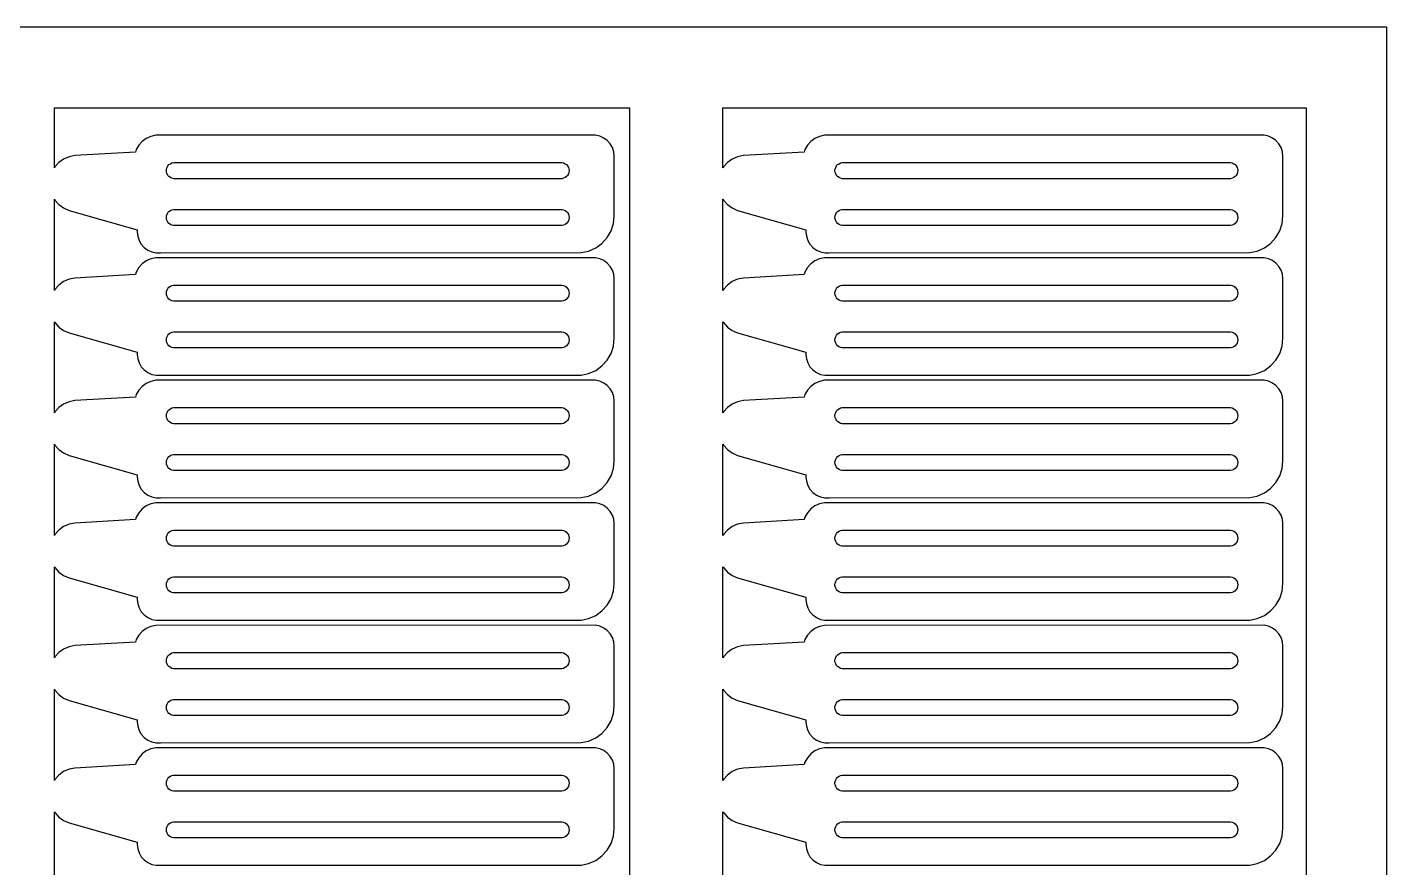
# Model space of a CAD drawing. Header units: metres. Extents: x 0 to 297, y 0 to 210.
# Drawn here: x 212.6 to 297, y 157.9 to 210 of the extents above; entities that cross this region are included whole.
import ezdxf

# ---------------------------------------------------------------- set-up
doc = ezdxf.new("R2010")
doc.units = ezdxf.units.M

msp = doc.modelspace()

# ---------------------------------------------------------------- linework, layer by layer
for p, q in [((297, 210), (0, 210)), ((297, 0), (297, 210)), ((214.3, 201.269), (214.3, 205)), ((214.3, 205), (250, 205)), ((250, 205), (250, 5)), ((255.8, 201.269), (255.8, 205)), ((255.8, 205), (292, 205)), ((292, 205), (292, 5)), ((219.536, 202.682), (219.38, 202.41)), ((219.746, 202.915), (219.536, 202.682)), ((220, 203.099), (219.746, 202.915)), ((220.286, 203.227), (220, 203.099)), ((220.593, 203.292), (220.286, 203.227)), ((247.886, 203.293), (220.593, 203.292)), ((248.152, 203.236), (247.886, 203.293)), ((248.4, 203.126), (248.152, 203.236)), ((248.62, 202.966), (248.4, 203.126)), ((248.802, 202.764), (248.62, 202.966)), ((248.938, 202.529), (248.802, 202.764)), ((249.022, 202.27), (248.938, 202.529)), ((261.036, 202.682), (260.88, 202.41)), ((261.246, 202.915), (261.036, 202.682)), ((261.5, 203.099), (261.246, 202.915)), ((261.786, 203.227), (261.5, 203.099)), ((262.093, 203.292), (261.786, 203.227)), ((289.386, 203.293), (262.093, 203.292)), ((289.652, 203.236), (289.386, 203.293)), ((289.9, 203.126), (289.652, 203.236)), ((290.12, 202.966), (289.9, 203.126)), ((290.302, 202.764), (290.12, 202.966)), ((290.438, 202.529), (290.302, 202.764)), ((290.522, 202.27), (290.438, 202.529)), ((214.875, 201.816), (214.579, 201.601)), ((215.209, 201.964), (214.875, 201.816)), ((215.567, 202.04), (215.209, 201.964)), ((219.328, 202.25), (215.567, 202.04)), ((219.38, 202.41), (219.328, 202.25)), ((249.05, 202), (249.022, 202.27)), ((249.05, 198.3), (249.05, 202)), ((256.375, 201.816), (256.079, 201.601)), ((256.709, 201.964), (256.375, 201.816)), ((257.067, 202.04), (256.709, 201.964)), ((260.828, 202.25), (257.067, 202.04)), ((260.88, 202.41), (260.828, 202.25)), ((290.55, 202), (290.522, 202.27)), ((290.55, 198.3), (290.55, 202)), ((214.334, 201.329), (214.3, 201.269)), ((214.579, 201.601), (214.334, 201.329)), ((221.25, 201.1), (221.261, 201.204)), ((221.261, 200.996), (221.25, 201.1)), ((221.261, 201.204), (221.293, 201.303)), ((221.293, 200.897), (221.261, 200.996)), ((221.293, 201.303), (221.345, 201.394)), ((221.345, 200.806), (221.293, 200.897)), ((221.345, 201.394), (221.415, 201.472)), ((221.415, 201.472), (221.5, 201.533)), ((221.5, 201.533), (221.595, 201.576)), ((221.595, 201.576), (221.698, 201.597)), ((221.698, 201.597), (245.802, 201.597)), ((245.802, 201.597), (245.905, 201.576)), ((245.905, 201.576), (246, 201.533)), ((246, 201.533), (246.085, 201.472)), ((246.085, 201.472), (246.155, 201.394)), ((246.155, 201.394), (246.207, 201.303)), ((246.207, 200.897), (246.155, 200.806)), ((246.207, 201.303), (246.239, 201.204)), ((246.239, 200.996), (246.207, 200.897)), ((246.239, 201.204), (246.25, 201.1)), ((246.25, 201.1), (246.239, 200.996)), ((255.834, 201.329), (255.8, 201.269)), ((256.079, 201.601), (255.834, 201.329)), ((262.75, 201.1), (262.761, 201.204)), ((262.761, 200.996), (262.75, 201.1)), ((262.761, 201.204), (262.793, 201.303)), ((262.793, 200.897), (262.761, 200.996)), ((262.793, 201.303), (262.845, 201.394)), ((262.845, 200.806), (262.793, 200.897)), ((262.845, 201.394), (262.915, 201.472)), ((262.915, 201.472), (263, 201.533)), ((263, 201.533), (263.095, 201.576)), ((263.095, 201.576), (263.198, 201.597)), ((263.198, 201.597), (287.302, 201.597)), ((287.302, 201.597), (287.405, 201.576)), ((287.405, 201.576), (287.5, 201.533)), ((287.5, 201.533), (287.585, 201.472)), ((287.585, 201.472), (287.655, 201.394)), ((287.655, 201.394), (287.707, 201.303)), ((287.707, 200.897), (287.655, 200.806)), ((287.707, 201.303), (287.739, 201.204)), ((287.739, 200.996), (287.707, 200.897)), ((287.739, 201.204), (287.75, 201.1)), ((287.75, 201.1), (287.739, 200.996)), ((221.415, 200.728), (221.345, 200.806)), ((221.5, 200.667), (221.415, 200.728)), ((221.595, 200.624), (221.5, 200.667)), ((221.698, 200.603), (221.595, 200.624)), ((245.802, 200.603), (221.698, 200.603)), ((245.905, 200.624), (245.802, 200.603)), ((246, 200.667), (245.905, 200.624)), ((246.085, 200.728), (246, 200.667)), ((246.155, 200.806), (246.085, 200.728)), ((262.915, 200.728), (262.845, 200.806)), ((263, 200.667), (262.915, 200.728)), ((263.095, 200.624), (263, 200.667)), ((263.198, 200.603), (263.095, 200.624)), ((287.302, 200.603), (263.198, 200.603)), ((287.405, 200.624), (287.302, 200.603)), ((287.5, 200.667), (287.405, 200.624)), ((287.585, 200.728), (287.5, 200.667)), ((287.655, 200.806), (287.585, 200.728)), ((214.3, 193.669), (214.3, 199.331)), ((214.3, 199.331), (214.334, 199.271)), ((214.334, 199.271), (214.579, 198.999)), ((255.8, 193.669), (255.8, 199.331)), ((255.8, 199.331), (255.834, 199.271)), ((255.834, 199.271), (256.079, 198.999)), ((214.579, 198.999), (214.875, 198.784)), ((214.875, 198.784), (215.209, 198.636)), ((215.209, 198.636), (219.444, 197.432)), ((221.261, 198.304), (221.293, 198.403)), ((221.293, 198.403), (221.345, 198.494)), ((221.345, 198.494), (221.415, 198.572)), ((221.415, 198.572), (221.5, 198.633)), ((221.5, 198.633), (221.595, 198.676)), ((221.595, 198.676), (221.698, 198.697)), ((221.698, 198.697), (245.802, 198.697)), ((245.802, 198.697), (245.905, 198.676)), ((245.905, 198.676), (246, 198.633)), ((246, 198.633), (246.085, 198.572)), ((246.085, 198.572), (246.155, 198.494)), ((246.155, 198.494), (246.207, 198.403)), ((246.207, 198.403), (246.239, 198.304)), ((256.079, 198.999), (256.375, 198.784)), ((256.375, 198.784), (256.709, 198.636)), ((256.709, 198.636), (260.944, 197.432)), ((262.761, 198.304), (262.793, 198.403)), ((262.793, 198.403), (262.845, 198.494)), ((262.845, 198.494), (262.915, 198.572)), ((262.915, 198.572), (263, 198.633)), ((263, 198.633), (263.095, 198.676)), ((263.095, 198.676), (263.198, 198.697)), ((263.198, 198.697), (287.302, 198.697)), ((287.302, 198.697), (287.405, 198.676)), ((287.405, 198.676), (287.5, 198.633)), ((287.5, 198.633), (287.585, 198.572)), ((287.585, 198.572), (287.655, 198.494)), ((287.655, 198.494), (287.707, 198.403)), ((287.707, 198.403), (287.739, 198.304)), ((221.25, 198.2), (221.261, 198.304)), ((221.261, 198.096), (221.25, 198.2)), ((221.293, 197.997), (221.261, 198.096)), ((221.345, 197.906), (221.293, 197.997)), ((221.415, 197.828), (221.345, 197.906)), ((221.5, 197.767), (221.415, 197.828)), ((221.595, 197.724), (221.5, 197.767)), ((221.698, 197.703), (221.595, 197.724)), ((245.802, 197.703), (221.698, 197.703)), ((245.905, 197.724), (245.802, 197.703)), ((246, 197.767), (245.905, 197.724)), ((246.085, 197.828), (246, 197.767)), ((246.155, 197.906), (246.085, 197.828)), ((246.207, 197.997), (246.155, 197.906)), ((246.239, 198.096), (246.207, 197.997)), ((246.239, 198.304), (246.25, 198.2)), ((246.25, 198.2), (246.239, 198.096)), ((248.851, 197.365), (249, 197.822)), ((249, 197.822), (249.05, 198.3)), ((262.75, 198.2), (262.761, 198.304)), ((262.761, 198.096), (262.75, 198.2)), ((262.793, 197.997), (262.761, 198.096)), ((262.845, 197.906), (262.793, 197.997)), ((262.915, 197.828), (262.845, 197.906)), ((263, 197.767), (262.915, 197.828)), ((263.095, 197.724), (263, 197.767)), ((263.198, 197.703), (263.095, 197.724)), ((287.302, 197.703), (263.198, 197.703)), ((287.405, 197.724), (287.302, 197.703)), ((287.5, 197.767), (287.405, 197.724)), ((287.585, 197.828), (287.5, 197.767)), ((287.655, 197.906), (287.585, 197.828)), ((287.707, 197.997), (287.655, 197.906)), ((287.739, 198.096), (287.707, 197.997)), ((287.739, 198.304), (287.75, 198.2)), ((287.75, 198.2), (287.739, 198.096)), ((290.351, 197.365), (290.5, 197.822)), ((290.5, 197.822), (290.55, 198.3)), ((219.444, 197.432), (219.45, 197.3)), ((219.45, 197.3), (219.478, 197.03)), ((219.478, 197.03), (219.562, 196.771)), ((219.562, 196.771), (219.698, 196.536)), ((248.289, 196.591), (248.611, 196.948)), ((248.611, 196.948), (248.851, 197.365)), ((260.944, 197.432), (260.95, 197.3)), ((260.95, 197.3), (260.978, 197.03)), ((260.978, 197.03), (261.062, 196.771)), ((261.062, 196.771), (261.198, 196.536)), ((289.789, 196.591), (290.111, 196.948)), ((290.111, 196.948), (290.351, 197.365)), ((219.698, 196.536), (219.88, 196.334)), ((219.88, 196.334), (220.1, 196.174)), ((220.1, 196.174), (220.348, 196.064)), ((220.348, 196.064), (220.614, 196.007)), ((220.614, 196.007), (220.886, 196.007)), ((220.886, 196.007), (246.99, 196.013)), ((246.99, 196.013), (247.461, 196.113)), ((247.461, 196.113), (247.9, 196.308)), ((247.9, 196.308), (248.289, 196.591)), ((261.198, 196.536), (261.38, 196.334)), ((261.38, 196.334), (261.6, 196.174)), ((261.6, 196.174), (261.848, 196.064)), ((261.848, 196.064), (262.114, 196.007)), ((262.114, 196.007), (262.386, 196.007)), ((262.386, 196.007), (288.49, 196.013)), ((288.49, 196.013), (288.961, 196.113)), ((288.961, 196.113), (289.4, 196.308)), ((289.4, 196.308), (289.789, 196.591)), ((219.536, 195.082), (219.38, 194.81)), ((219.746, 195.315), (219.536, 195.082)), ((220, 195.499), (219.746, 195.315)), ((220.286, 195.627), (220, 195.499)), ((220.593, 195.692), (220.286, 195.627)), ((247.886, 195.693), (220.593, 195.692)), ((248.152, 195.636), (247.886, 195.693)), ((248.4, 195.526), (248.152, 195.636)), ((248.62, 195.366), (248.4, 195.526)), ((248.802, 195.164), (248.62, 195.366)), ((248.938, 194.929), (248.802, 195.164)), ((261.036, 195.082), (260.88, 194.81)), ((261.246, 195.315), (261.036, 195.082)), ((261.5, 195.499), (261.246, 195.315)), ((261.786, 195.627), (261.5, 195.499)), ((262.093, 195.692), (261.786, 195.627)), ((289.386, 195.693), (262.093, 195.692)), ((289.652, 195.636), (289.386, 195.693)), ((289.9, 195.526), (289.652, 195.636)), ((290.12, 195.366), (289.9, 195.526)), ((290.302, 195.164), (290.12, 195.366)), ((290.438, 194.929), (290.302, 195.164)), ((214.875, 194.216), (214.579, 194.001)), ((215.209, 194.364), (214.875, 194.216)), ((215.567, 194.44), (215.209, 194.364)), ((219.328, 194.65), (215.567, 194.44)), ((219.38, 194.81), (219.328, 194.65)), ((249.022, 194.67), (248.938, 194.929)), ((249.05, 194.4), (249.022, 194.67)), ((249.05, 190.7), (249.05, 194.4)), ((256.375, 194.216), (256.079, 194.001)), ((256.709, 194.364), (256.375, 194.216)), ((257.067, 194.44), (256.709, 194.364)), ((260.828, 194.65), (257.067, 194.44)), ((260.88, 194.81), (260.828, 194.65)), ((290.522, 194.67), (290.438, 194.929)), ((290.55, 194.4), (290.522, 194.67)), ((290.55, 190.7), (290.55, 194.4)), ((214.334, 193.729), (214.3, 193.669)), ((214.579, 194.001), (214.334, 193.729)), ((221.25, 193.5), (221.261, 193.604)), ((221.261, 193.396), (221.25, 193.5)), ((221.261, 193.604), (221.293, 193.703)), ((221.293, 193.297), (221.261, 193.396)), ((221.293, 193.703), (221.345, 193.794)), ((221.345, 193.206), (221.293, 193.297)), ((221.345, 193.794), (221.415, 193.872)), ((221.415, 193.872), (221.5, 193.933)), ((221.5, 193.933), (221.595, 193.976)), ((221.595, 193.976), (221.698, 193.997)), ((221.698, 193.997), (245.802, 193.997)), ((245.802, 193.997), (245.905, 193.976)), ((245.905, 193.976), (246, 193.933)), ((246, 193.933), (246.085, 193.872)), ((246.085, 193.872), (246.155, 193.794)), ((246.155, 193.794), (246.207, 193.703)), ((246.207, 193.297), (246.155, 193.206)), ((246.207, 193.703), (246.239, 193.604)), ((246.239, 193.396), (246.207, 193.297)), ((246.239, 193.604), (246.25, 193.5)), ((246.25, 193.5), (246.239, 193.396)), ((255.834, 193.729), (255.8, 193.669)), ((256.079, 194.001), (255.834, 193.729)), ((262.75, 193.5), (262.761, 193.604)), ((262.761, 193.396), (262.75, 193.5)), ((262.761, 193.604), (262.793, 193.703)), ((262.793, 193.297), (262.761, 193.396)), ((262.793, 193.703), (262.845, 193.794)), ((262.845, 193.206), (262.793, 193.297)), ((262.845, 193.794), (262.915, 193.872)), ((262.915, 193.872), (263, 193.933)), ((263, 193.933), (263.095, 193.976)), ((263.095, 193.976), (263.198, 193.997)), ((263.198, 193.997), (287.302, 193.997)), ((287.302, 193.997), (287.405, 193.976)), ((287.405, 193.976), (287.5, 193.933)), ((287.5, 193.933), (287.585, 193.872)), ((287.585, 193.872), (287.655, 193.794)), ((287.655, 193.794), (287.707, 193.703)), ((287.707, 193.297), (287.655, 193.206)), ((287.707, 193.703), (287.739, 193.604)), ((287.739, 193.396), (287.707, 193.297)), ((287.739, 193.604), (287.75, 193.5)), ((287.75, 193.5), (287.739, 193.396)), ((221.415, 193.128), (221.345, 193.206)), ((221.5, 193.067), (221.415, 193.128)), ((221.595, 193.024), (221.5, 193.067)), ((221.698, 193.003), (221.595, 193.024)), ((245.802, 193.003), (221.698, 193.003)), ((245.905, 193.024), (245.802, 193.003)), ((246, 193.067), (245.905, 193.024)), ((246.085, 193.128), (246, 193.067)), ((246.155, 193.206), (246.085, 193.128)), ((262.915, 193.128), (262.845, 193.206)), ((263, 193.067), (262.915, 193.128)), ((263.095, 193.024), (263, 193.067)), ((263.198, 193.003), (263.095, 193.024)), ((287.302, 193.003), (263.198, 193.003)), ((287.405, 193.024), (287.302, 193.003)), ((287.5, 193.067), (287.405, 193.024)), ((287.585, 193.128), (287.5, 193.067)), ((287.655, 193.206), (287.585, 193.128)), ((214.3, 186.069), (214.3, 191.731)), ((214.3, 191.731), (214.334, 191.671)), ((214.334, 191.671), (214.579, 191.399)), ((255.8, 186.069), (255.8, 191.731)), ((255.8, 191.731), (255.834, 191.671)), ((255.834, 191.671), (256.079, 191.399)), ((214.579, 191.399), (214.875, 191.184)), ((214.875, 191.184), (215.209, 191.036)), ((215.209, 191.036), (219.444, 189.832)), ((221.261, 190.704), (221.293, 190.803)), ((221.293, 190.803), (221.345, 190.894)), ((221.345, 190.894), (221.415, 190.972)), ((221.415, 190.972), (221.5, 191.033)), ((221.5, 191.033), (221.595, 191.076)), ((221.595, 191.076), (221.698, 191.097)), ((221.698, 191.097), (245.802, 191.097)), ((245.802, 191.097), (245.905, 191.076)), ((245.905, 191.076), (246, 191.033)), ((246, 191.033), (246.085, 190.972)), ((246.085, 190.972), (246.155, 190.894)), ((246.155, 190.894), (246.207, 190.803)), ((246.207, 190.803), (246.239, 190.704)), ((256.079, 191.399), (256.375, 191.184)), ((256.375, 191.184), (256.709, 191.036)), ((256.709, 191.036), (260.944, 189.832)), ((262.761, 190.704), (262.793, 190.803)), ((262.793, 190.803), (262.845, 190.894)), ((262.845, 190.894), (262.915, 190.972)), ((262.915, 190.972), (263, 191.033)), ((263, 191.033), (263.095, 191.076)), ((263.095, 191.076), (263.198, 191.097)), ((263.198, 191.097), (287.302, 191.097)), ((287.302, 191.097), (287.405, 191.076)), ((287.405, 191.076), (287.5, 191.033)), ((287.5, 191.033), (287.585, 190.972)), ((287.585, 190.972), (287.655, 190.894)), ((287.655, 190.894), (287.707, 190.803)), ((287.707, 190.803), (287.739, 190.704)), ((221.25, 190.6), (221.261, 190.704)), ((221.261, 190.496), (221.25, 190.6)), ((221.293, 190.397), (221.261, 190.496)), ((221.345, 190.306), (221.293, 190.397)), ((221.415, 190.228), (221.345, 190.306)), ((221.5, 190.167), (221.415, 190.228)), ((221.595, 190.124), (221.5, 190.167)), ((221.698, 190.103), (221.595, 190.124)), ((245.802, 190.103), (221.698, 190.103)), ((245.905, 190.124), (245.802, 190.103)), ((246, 190.167), (245.905, 190.124)), ((246.085, 190.228), (246, 190.167)), ((246.155, 190.306), (246.085, 190.228)), ((246.207, 190.397), (246.155, 190.306)), ((246.239, 190.496), (246.207, 190.397)), ((246.239, 190.704), (246.25, 190.6)), ((246.25, 190.6), (246.239, 190.496)), ((248.851, 189.765), (249, 190.222)), ((249, 190.222), (249.05, 190.7)), ((262.75, 190.6), (262.761, 190.704)), ((262.761, 190.496), (262.75, 190.6)), ((262.793, 190.397), (262.761, 190.496)), ((262.845, 190.306), (262.793, 190.397)), ((262.915, 190.228), (262.845, 190.306)), ((263, 190.167), (262.915, 190.228)), ((263.095, 190.124), (263, 190.167)), ((263.198, 190.103), (263.095, 190.124)), ((287.302, 190.103), (263.198, 190.103)), ((287.405, 190.124), (287.302, 190.103)), ((287.5, 190.167), (287.405, 190.124)), ((287.585, 190.228), (287.5, 190.167)), ((287.655, 190.306), (287.585, 190.228)), ((287.707, 190.397), (287.655, 190.306)), ((287.739, 190.496), (287.707, 190.397)), ((287.739, 190.704), (287.75, 190.6)), ((287.75, 190.6), (287.739, 190.496)), ((290.351, 189.765), (290.5, 190.222)), ((290.5, 190.222), (290.55, 190.7)), ((219.444, 189.832), (219.45, 189.7)), ((219.45, 189.7), (219.478, 189.43)), ((219.478, 189.43), (219.562, 189.171)), ((219.562, 189.171), (219.698, 188.936)), ((248.289, 188.991), (248.611, 189.348)), ((248.611, 189.348), (248.851, 189.765)), ((260.944, 189.832), (260.95, 189.7)), ((260.95, 189.7), (260.978, 189.43)), ((260.978, 189.43), (261.062, 189.171)), ((261.062, 189.171), (261.198, 188.936)), ((289.789, 188.991), (290.111, 189.348)), ((290.111, 189.348), (290.351, 189.765)), ((219.698, 188.936), (219.88, 188.734)), ((219.88, 188.734), (220.1, 188.574)), ((220.1, 188.574), (220.348, 188.464)), ((220.348, 188.464), (220.614, 188.407)), ((220.614, 188.407), (220.886, 188.407)), ((220.886, 188.407), (246.99, 188.413)), ((246.99, 188.413), (247.461, 188.513)), ((247.461, 188.513), (247.9, 188.708)), ((247.9, 188.708), (248.289, 188.991)), ((261.198, 188.936), (261.38, 188.734)), ((261.38, 188.734), (261.6, 188.574)), ((261.6, 188.574), (261.848, 188.464)), ((261.848, 188.464), (262.114, 188.407)), ((262.114, 188.407), (262.386, 188.407)), ((262.386, 188.407), (288.49, 188.413)), ((288.49, 188.413), (288.961, 188.513)), ((288.961, 188.513), (289.4, 188.708)), ((289.4, 188.708), (289.789, 188.991)), ((219.536, 187.482), (219.38, 187.21)), ((219.746, 187.715), (219.536, 187.482)), ((220, 187.899), (219.746, 187.715)), ((220.286, 188.027), (220, 187.899)), ((220.593, 188.092), (220.286, 188.027)), ((247.886, 188.093), (220.593, 188.092)), ((248.152, 188.036), (247.886, 188.093)), ((248.4, 187.926), (248.152, 188.036)), ((248.62, 187.766), (248.4, 187.926)), ((248.802, 187.564), (248.62, 187.766)), ((248.938, 187.329), (248.802, 187.564)), ((261.036, 187.482), (260.88, 187.21)), ((261.246, 187.715), (261.036, 187.482)), ((261.5, 187.899), (261.246, 187.715)), ((261.786, 188.027), (261.5, 187.899)), ((262.093, 188.092), (261.786, 188.027)), ((289.386, 188.093), (262.093, 188.092)), ((289.652, 188.036), (289.386, 188.093)), ((289.9, 187.926), (289.652, 188.036)), ((290.12, 187.766), (289.9, 187.926)), ((290.302, 187.564), (290.12, 187.766)), ((290.438, 187.329), (290.302, 187.564)), ((214.875, 186.616), (214.579, 186.4)), ((215.209, 186.764), (214.875, 186.616)), ((215.567, 186.84), (215.209, 186.764)), ((219.328, 187.05), (215.567, 186.84)), ((219.38, 187.21), (219.328, 187.05)), ((249.022, 187.07), (248.938, 187.329)), ((249.05, 186.8), (249.022, 187.07)), ((249.05, 183.1), (249.05, 186.8)), ((256.375, 186.616), (256.079, 186.4)), ((256.709, 186.764), (256.375, 186.616)), ((257.067, 186.84), (256.709, 186.764)), ((260.828, 187.05), (257.067, 186.84)), ((260.88, 187.21), (260.828, 187.05)), ((290.522, 187.07), (290.438, 187.329)), ((290.55, 186.8), (290.522, 187.07)), ((290.55, 183.1), (290.55, 186.8)), ((214.334, 186.129), (214.3, 186.069)), ((214.579, 186.4), (214.334, 186.129)), ((221.25, 185.9), (221.261, 186.004)), ((221.261, 185.796), (221.25, 185.9)), ((221.261, 186.004), (221.293, 186.103)), ((221.293, 185.697), (221.261, 185.796)), ((221.293, 186.103), (221.345, 186.194)), ((221.345, 185.606), (221.293, 185.697)), ((221.345, 186.194), (221.415, 186.272)), ((221.415, 186.272), (221.5, 186.333)), ((221.5, 186.333), (221.595, 186.376)), ((221.595, 186.376), (221.698, 186.397)), ((221.698, 186.397), (245.802, 186.397)), ((245.802, 186.397), (245.905, 186.376)), ((245.905, 186.376), (246, 186.333)), ((246, 186.333), (246.085, 186.272)), ((246.085, 186.272), (246.155, 186.194)), ((246.155, 186.194), (246.207, 186.103)), ((246.207, 185.697), (246.155, 185.606)), ((246.207, 186.103), (246.239, 186.004)), ((246.239, 185.796), (246.207, 185.697)), ((246.239, 186.004), (246.25, 185.9)), ((246.25, 185.9), (246.239, 185.796)), ((255.834, 186.129), (255.8, 186.069)), ((256.079, 186.4), (255.834, 186.129)), ((262.75, 185.9), (262.761, 186.004)), ((262.761, 185.796), (262.75, 185.9)), ((262.761, 186.004), (262.793, 186.103)), ((262.793, 185.697), (262.761, 185.796)), ((262.793, 186.103), (262.845, 186.194)), ((262.845, 185.606), (262.793, 185.697)), ((262.845, 186.194), (262.915, 186.272)), ((262.915, 186.272), (263, 186.333)), ((263, 186.333), (263.095, 186.376)), ((263.095, 186.376), (263.198, 186.397)), ((263.198, 186.397), (287.302, 186.397)), ((287.302, 186.397), (287.405, 186.376)), ((287.405, 186.376), (287.5, 186.333)), ((287.5, 186.333), (287.585, 186.272)), ((287.585, 186.272), (287.655, 186.194)), ((287.655, 186.194), (287.707, 186.103)), ((287.707, 185.697), (287.655, 185.606)), ((287.707, 186.103), (287.739, 186.004)), ((287.739, 185.796), (287.707, 185.697)), ((287.739, 186.004), (287.75, 185.9)), ((287.75, 185.9), (287.739, 185.796)), ((221.415, 185.528), (221.345, 185.606)), ((221.5, 185.467), (221.415, 185.528)), ((221.595, 185.424), (221.5, 185.467)), ((221.698, 185.403), (221.595, 185.424)), ((245.802, 185.403), (221.698, 185.403)), ((245.905, 185.424), (245.802, 185.403)), ((246, 185.467), (245.905, 185.424)), ((246.085, 185.528), (246, 185.467)), ((246.155, 185.606), (246.085, 185.528)), ((262.915, 185.528), (262.845, 185.606)), ((263, 185.467), (262.915, 185.528)), ((263.095, 185.424), (263, 185.467)), ((263.198, 185.403), (263.095, 185.424)), ((287.302, 185.403), (263.198, 185.403)), ((287.405, 185.424), (287.302, 185.403)), ((287.5, 185.467), (287.405, 185.424)), ((287.585, 185.528), (287.5, 185.467)), ((287.655, 185.606), (287.585, 185.528)), ((214.3, 178.469), (214.3, 184.131)), ((214.3, 184.131), (214.334, 184.071)), ((214.334, 184.071), (214.579, 183.799)), ((255.8, 178.469), (255.8, 184.131)), ((255.8, 184.131), (255.834, 184.071)), ((255.834, 184.071), (256.079, 183.799)), ((214.579, 183.799), (214.875, 183.584)), ((214.875, 183.584), (215.209, 183.436)), ((215.209, 183.436), (219.444, 182.232)), ((221.261, 183.104), (221.293, 183.203)), ((221.293, 183.203), (221.345, 183.294)), ((221.345, 183.294), (221.415, 183.372)), ((221.415, 183.372), (221.5, 183.433)), ((221.5, 183.433), (221.595, 183.476)), ((221.595, 183.476), (221.698, 183.497)), ((221.698, 183.497), (245.802, 183.497)), ((245.802, 183.497), (245.905, 183.476)), ((245.905, 183.476), (246, 183.433)), ((246, 183.433), (246.085, 183.372)), ((246.085, 183.372), (246.155, 183.294)), ((246.155, 183.294), (246.207, 183.203)), ((246.207, 183.203), (246.239, 183.104)), ((256.079, 183.799), (256.375, 183.584)), ((256.375, 183.584), (256.709, 183.436)), ((256.709, 183.436), (260.944, 182.232)), ((262.761, 183.104), (262.793, 183.203)), ((262.793, 183.203), (262.845, 183.294)), ((262.845, 183.294), (262.915, 183.372)), ((262.915, 183.372), (263, 183.433)), ((263, 183.433), (263.095, 183.476)), ((263.095, 183.476), (263.198, 183.497)), ((263.198, 183.497), (287.302, 183.497)), ((287.302, 183.497), (287.405, 183.476)), ((287.405, 183.476), (287.5, 183.433)), ((287.5, 183.433), (287.585, 183.372)), ((287.585, 183.372), (287.655, 183.294)), ((287.655, 183.294), (287.707, 183.203)), ((287.707, 183.203), (287.739, 183.104)), ((221.25, 183), (221.261, 183.104)), ((221.261, 182.896), (221.25, 183)), ((221.293, 182.797), (221.261, 182.896)), ((221.345, 182.706), (221.293, 182.797)), ((221.415, 182.628), (221.345, 182.706)), ((221.5, 182.567), (221.415, 182.628)), ((221.595, 182.524), (221.5, 182.567)), ((221.698, 182.503), (221.595, 182.524)), ((245.802, 182.503), (221.698, 182.503)), ((245.905, 182.524), (245.802, 182.503)), ((246, 182.567), (245.905, 182.524)), ((246.085, 182.628), (246, 182.567)), ((246.155, 182.706), (246.085, 182.628)), ((246.207, 182.797), (246.155, 182.706)), ((246.239, 182.896), (246.207, 182.797)), ((246.239, 183.104), (246.25, 183)), ((246.25, 183), (246.239, 182.896)), ((248.851, 182.165), (249, 182.622)), ((249, 182.622), (249.05, 183.1)), ((262.75, 183), (262.761, 183.104)), ((262.761, 182.896), (262.75, 183)), ((262.793, 182.797), (262.761, 182.896)), ((262.845, 182.706), (262.793, 182.797)), ((262.915, 182.628), (262.845, 182.706)), ((263, 182.567), (262.915, 182.628)), ((263.095, 182.524), (263, 182.567)), ((263.198, 182.503), (263.095, 182.524)), ((287.302, 182.503), (263.198, 182.503)), ((287.405, 182.524), (287.302, 182.503)), ((287.5, 182.567), (287.405, 182.524)), ((287.585, 182.628), (287.5, 182.567)), ((287.655, 182.706), (287.585, 182.628)), ((287.707, 182.797), (287.655, 182.706)), ((287.739, 182.896), (287.707, 182.797)), ((287.739, 183.104), (287.75, 183)), ((287.75, 183), (287.739, 182.896)), ((290.351, 182.165), (290.5, 182.622)), ((290.5, 182.622), (290.55, 183.1)), ((219.444, 182.232), (219.45, 182.1)), ((219.45, 182.1), (219.478, 181.83)), ((219.478, 181.83), (219.562, 181.571)), ((219.562, 181.571), (219.698, 181.336)), ((248.289, 181.391), (248.611, 181.748)), ((248.611, 181.748), (248.851, 182.165)), ((260.944, 182.232), (260.95, 182.1)), ((260.95, 182.1), (260.978, 181.83)), ((260.978, 181.83), (261.062, 181.571)), ((261.062, 181.571), (261.198, 181.336)), ((289.789, 181.391), (290.111, 181.748)), ((290.111, 181.748), (290.351, 182.165)), ((219.698, 181.336), (219.88, 181.134)), ((219.88, 181.134), (220.1, 180.974)), ((220.1, 180.974), (220.348, 180.864)), ((220.348, 180.864), (220.614, 180.807)), ((220.614, 180.807), (220.886, 180.807)), ((220.886, 180.807), (246.99, 180.813)), ((246.99, 180.813), (247.461, 180.913)), ((247.461, 180.913), (247.9, 181.108)), ((247.9, 181.108), (248.289, 181.391)), ((261.198, 181.336), (261.38, 181.134)), ((261.38, 181.134), (261.6, 180.974)), ((261.6, 180.974), (261.848, 180.864)), ((261.848, 180.864), (262.114, 180.807)), ((262.114, 180.807), (262.386, 180.807)), ((262.386, 180.807), (288.49, 180.813)), ((288.49, 180.813), (288.961, 180.913)), ((288.961, 180.913), (289.4, 181.108)), ((289.4, 181.108), (289.789, 181.391)), ((219.536, 179.882), (219.38, 179.61)), ((219.746, 180.115), (219.536, 179.882)), ((220, 180.299), (219.746, 180.115)), ((220.286, 180.427), (220, 180.299)), ((220.593, 180.492), (220.286, 180.427)), ((247.886, 180.493), (220.593, 180.492)), ((248.152, 180.436), (247.886, 180.493)), ((248.4, 180.326), (248.152, 180.436)), ((248.62, 180.166), (248.4, 180.326)), ((248.802, 179.964), (248.62, 180.166)), ((248.938, 179.729), (248.802, 179.964)), ((261.036, 179.882), (260.88, 179.61)), ((261.246, 180.115), (261.036, 179.882)), ((261.5, 180.299), (261.246, 180.115)), ((261.786, 180.427), (261.5, 180.299)), ((262.093, 180.492), (261.786, 180.427)), ((289.386, 180.493), (262.093, 180.492)), ((289.652, 180.436), (289.386, 180.493)), ((289.9, 180.326), (289.652, 180.436)), ((290.12, 180.166), (289.9, 180.326)), ((290.302, 179.964), (290.12, 180.166)), ((290.438, 179.729), (290.302, 179.964)), ((214.875, 179.016), (214.579, 178.801)), ((215.209, 179.164), (214.875, 179.016)), ((215.567, 179.24), (215.209, 179.164)), ((219.328, 179.45), (215.567, 179.24)), ((219.38, 179.61), (219.328, 179.45)), ((249.022, 179.47), (248.938, 179.729)), ((249.05, 179.2), (249.022, 179.47)), ((249.05, 175.5), (249.05, 179.2)), ((256.375, 179.016), (256.079, 178.801)), ((256.709, 179.164), (256.375, 179.016)), ((257.067, 179.24), (256.709, 179.164)), ((260.828, 179.45), (257.067, 179.24)), ((260.88, 179.61), (260.828, 179.45)), ((290.522, 179.47), (290.438, 179.729)), ((290.55, 179.2), (290.522, 179.47)), ((290.55, 175.5), (290.55, 179.2)), ((214.334, 178.529), (214.3, 178.469)), ((214.579, 178.801), (214.334, 178.529)), ((221.25, 178.3), (221.261, 178.404)), ((221.261, 178.196), (221.25, 178.3)), ((221.261, 178.404), (221.293, 178.503)), ((221.293, 178.097), (221.261, 178.196)), ((221.293, 178.503), (221.345, 178.594)), ((221.345, 178.006), (221.293, 178.097)), ((221.345, 178.594), (221.415, 178.672)), ((221.415, 178.672), (221.5, 178.733)), ((221.5, 178.733), (221.595, 178.776)), ((221.595, 178.776), (221.698, 178.797)), ((221.698, 178.797), (245.802, 178.797)), ((245.802, 178.797), (245.905, 178.776)), ((245.905, 178.776), (246, 178.733)), ((246, 178.733), (246.085, 178.672)), ((246.085, 178.672), (246.155, 178.594)), ((246.155, 178.594), (246.207, 178.503)), ((246.207, 178.097), (246.155, 178.006)), ((246.207, 178.503), (246.239, 178.404)), ((246.239, 178.196), (246.207, 178.097)), ((246.239, 178.404), (246.25, 178.3)), ((246.25, 178.3), (246.239, 178.196)), ((255.834, 178.529), (255.8, 178.469)), ((256.079, 178.801), (255.834, 178.529)), ((262.75, 178.3), (262.761, 178.404)), ((262.761, 178.196), (262.75, 178.3)), ((262.761, 178.404), (262.793, 178.503)), ((262.793, 178.097), (262.761, 178.196)), ((262.793, 178.503), (262.845, 178.594)), ((262.845, 178.006), (262.793, 178.097)), ((262.845, 178.594), (262.915, 178.672)), ((262.915, 178.672), (263, 178.733)), ((263, 178.733), (263.095, 178.776)), ((263.095, 178.776), (263.198, 178.797)), ((263.198, 178.797), (287.302, 178.797)), ((287.302, 178.797), (287.405, 178.776)), ((287.405, 178.776), (287.5, 178.733)), ((287.5, 178.733), (287.585, 178.672)), ((287.585, 178.672), (287.655, 178.594)), ((287.655, 178.594), (287.707, 178.503)), ((287.707, 178.097), (287.655, 178.006)), ((287.707, 178.503), (287.739, 178.404)), ((287.739, 178.196), (287.707, 178.097)), ((287.739, 178.404), (287.75, 178.3)), ((287.75, 178.3), (287.739, 178.196)), ((221.415, 177.928), (221.345, 178.006)), ((221.5, 177.867), (221.415, 177.928)), ((221.595, 177.824), (221.5, 177.867)), ((221.698, 177.803), (221.595, 177.824)), ((245.802, 177.803), (221.698, 177.803)), ((245.905, 177.824), (245.802, 177.803)), ((246, 177.867), (245.905, 177.824)), ((246.085, 177.928), (246, 177.867)), ((246.155, 178.006), (246.085, 177.928)), ((262.915, 177.928), (262.845, 178.006)), ((263, 177.867), (262.915, 177.928)), ((263.095, 177.824), (263, 177.867)), ((263.198, 177.803), (263.095, 177.824)), ((287.302, 177.803), (263.198, 177.803)), ((287.405, 177.824), (287.302, 177.803)), ((287.5, 177.867), (287.405, 177.824)), ((287.585, 177.928), (287.5, 177.867)), ((287.655, 178.006), (287.585, 177.928)), ((214.3, 170.869), (214.3, 176.531)), ((214.3, 176.531), (214.334, 176.471)), ((214.334, 176.471), (214.579, 176.199)), ((255.8, 170.869), (255.8, 176.531)), ((255.8, 176.531), (255.834, 176.471)), ((255.834, 176.471), (256.079, 176.199)), ((214.579, 176.199), (214.875, 175.984)), ((214.875, 175.984), (215.209, 175.836)), ((215.209, 175.836), (219.444, 174.632)), ((221.261, 175.504), (221.293, 175.603)), ((221.293, 175.603), (221.345, 175.694)), ((221.345, 175.694), (221.415, 175.772)), ((221.415, 175.772), (221.5, 175.833)), ((221.5, 175.833), (221.595, 175.876)), ((221.595, 175.876), (221.698, 175.897)), ((221.698, 175.897), (245.802, 175.897)), ((245.802, 175.897), (245.905, 175.876)), ((245.905, 175.876), (246, 175.833)), ((246, 175.833), (246.085, 175.772)), ((246.085, 175.772), (246.155, 175.694)), ((246.155, 175.694), (246.207, 175.603)), ((246.207, 175.603), (246.239, 175.504)), ((256.079, 176.199), (256.375, 175.984)), ((256.375, 175.984), (256.709, 175.836)), ((256.709, 175.836), (260.944, 174.632)), ((262.761, 175.504), (262.793, 175.603)), ((262.793, 175.603), (262.845, 175.694)), ((262.845, 175.694), (262.915, 175.772)), ((262.915, 175.772), (263, 175.833)), ((263, 175.833), (263.095, 175.876)), ((263.095, 175.876), (263.198, 175.897)), ((263.198, 175.897), (287.302, 175.897)), ((287.302, 175.897), (287.405, 175.876)), ((287.405, 175.876), (287.5, 175.833)), ((287.5, 175.833), (287.585, 175.772)), ((287.585, 175.772), (287.655, 175.694)), ((287.655, 175.694), (287.707, 175.603)), ((287.707, 175.603), (287.739, 175.504)), ((221.25, 175.4), (221.261, 175.504)), ((221.261, 175.296), (221.25, 175.4)), ((221.293, 175.197), (221.261, 175.296)), ((221.345, 175.106), (221.293, 175.197)), ((221.415, 175.028), (221.345, 175.106)), ((221.5, 174.967), (221.415, 175.028)), ((221.595, 174.924), (221.5, 174.967)), ((221.698, 174.903), (221.595, 174.924)), ((245.802, 174.903), (221.698, 174.903)), ((245.905, 174.924), (245.802, 174.903)), ((246, 174.967), (245.905, 174.924)), ((246.085, 175.028), (246, 174.967)), ((246.155, 175.106), (246.085, 175.028)), ((246.207, 175.197), (246.155, 175.106)), ((246.239, 175.296), (246.207, 175.197)), ((246.239, 175.504), (246.25, 175.4)), ((246.25, 175.4), (246.239, 175.296)), ((248.851, 174.564), (249, 175.022)), ((249, 175.022), (249.05, 175.5)), ((262.75, 175.4), (262.761, 175.504)), ((262.761, 175.296), (262.75, 175.4)), ((262.793, 175.197), (262.761, 175.296)), ((262.845, 175.106), (262.793, 175.197)), ((262.915, 175.028), (262.845, 175.106)), ((263, 174.967), (262.915, 175.028)), ((263.095, 174.924), (263, 174.967)), ((263.198, 174.903), (263.095, 174.924)), ((287.302, 174.903), (263.198, 174.903)), ((287.405, 174.924), (287.302, 174.903)), ((287.5, 174.967), (287.405, 174.924)), ((287.585, 175.028), (287.5, 174.967)), ((287.655, 175.106), (287.585, 175.028)), ((287.707, 175.197), (287.655, 175.106)), ((287.739, 175.296), (287.707, 175.197)), ((287.739, 175.504), (287.75, 175.4)), ((287.75, 175.4), (287.739, 175.296)), ((290.351, 174.564), (290.5, 175.022)), ((290.5, 175.022), (290.55, 175.5)), ((219.444, 174.632), (219.45, 174.5)), ((219.45, 174.5), (219.478, 174.23)), ((219.478, 174.23), (219.562, 173.971)), ((219.562, 173.971), (219.698, 173.736)), ((248.289, 173.791), (248.611, 174.148)), ((248.611, 174.148), (248.851, 174.564)), ((260.944, 174.632), (260.95, 174.5)), ((260.95, 174.5), (260.978, 174.23)), ((260.978, 174.23), (261.062, 173.971)), ((261.062, 173.971), (261.198, 173.736)), ((289.789, 173.791), (290.111, 174.148)), ((290.111, 174.148), (290.351, 174.564)), ((219.698, 173.736), (219.88, 173.534)), ((219.88, 173.534), (220.1, 173.374)), ((220.1, 173.374), (220.348, 173.264)), ((220.348, 173.264), (220.614, 173.207)), ((220.614, 173.207), (220.886, 173.207)), ((220.886, 173.207), (246.99, 173.213)), ((246.99, 173.213), (247.461, 173.313)), ((247.461, 173.313), (247.9, 173.508)), ((247.9, 173.508), (248.289, 173.791)), ((261.198, 173.736), (261.38, 173.534)), ((261.38, 173.534), (261.6, 173.374)), ((261.6, 173.374), (261.848, 173.264)), ((261.848, 173.264), (262.114, 173.207)), ((262.114, 173.207), (262.386, 173.207)), ((262.386, 173.207), (288.49, 173.213)), ((288.49, 173.213), (288.961, 173.313)), ((288.961, 173.313), (289.4, 173.508)), ((289.4, 173.508), (289.789, 173.791)), ((219.536, 172.282), (219.38, 172.01)), ((219.746, 172.515), (219.536, 172.282)), ((220, 172.699), (219.746, 172.515)), ((220.286, 172.827), (220, 172.699)), ((220.593, 172.892), (220.286, 172.827)), ((247.886, 172.893), (220.593, 172.892)), ((248.152, 172.836), (247.886, 172.893)), ((248.4, 172.726), (248.152, 172.836)), ((248.62, 172.566), (248.4, 172.726)), ((248.802, 172.364), (248.62, 172.566)), ((248.938, 172.129), (248.802, 172.364)), ((261.036, 172.282), (260.88, 172.01)), ((261.246, 172.515), (261.036, 172.282)), ((261.5, 172.699), (261.246, 172.515)), ((261.786, 172.827), (261.5, 172.699)), ((262.093, 172.892), (261.786, 172.827)), ((289.386, 172.893), (262.093, 172.892)), ((289.652, 172.836), (289.386, 172.893)), ((289.9, 172.726), (289.652, 172.836)), ((290.12, 172.566), (289.9, 172.726)), ((290.302, 172.364), (290.12, 172.566)), ((290.438, 172.129), (290.302, 172.364)), ((214.875, 171.416), (214.579, 171.201)), ((215.209, 171.564), (214.875, 171.416)), ((215.567, 171.64), (215.209, 171.564)), ((219.328, 171.85), (215.567, 171.64)), ((219.38, 172.01), (219.328, 171.85)), ((249.022, 171.87), (248.938, 172.129)), ((249.05, 171.6), (249.022, 171.87)), ((249.05, 167.9), (249.05, 171.6)), ((256.375, 171.416), (256.079, 171.201)), ((256.709, 171.564), (256.375, 171.416)), ((257.067, 171.64), (256.709, 171.564)), ((260.828, 171.85), (257.067, 171.64)), ((260.88, 172.01), (260.828, 171.85)), ((290.522, 171.87), (290.438, 172.129)), ((290.55, 171.6), (290.522, 171.87)), ((290.55, 167.9), (290.55, 171.6)), ((214.334, 170.929), (214.3, 170.869)), ((214.579, 171.201), (214.334, 170.929)), ((221.25, 170.7), (221.261, 170.804)), ((221.261, 170.596), (221.25, 170.7)), ((221.261, 170.804), (221.293, 170.903)), ((221.293, 170.497), (221.261, 170.596)), ((221.293, 170.903), (221.345, 170.994)), ((221.345, 170.406), (221.293, 170.497)), ((221.345, 170.994), (221.415, 171.072)), ((221.415, 171.072), (221.5, 171.133)), ((221.5, 171.133), (221.595, 171.176)), ((221.595, 171.176), (221.698, 171.197)), ((221.698, 171.197), (245.802, 171.197)), ((245.802, 171.197), (245.905, 171.176)), ((245.905, 171.176), (246, 171.133)), ((246, 171.133), (246.085, 171.072)), ((246.085, 171.072), (246.155, 170.994)), ((246.155, 170.994), (246.207, 170.903)), ((246.207, 170.497), (246.155, 170.406)), ((246.207, 170.903), (246.239, 170.804)), ((246.239, 170.596), (246.207, 170.497)), ((246.239, 170.804), (246.25, 170.7)), ((246.25, 170.7), (246.239, 170.596)), ((255.834, 170.929), (255.8, 170.869)), ((256.079, 171.201), (255.834, 170.929)), ((262.75, 170.7), (262.761, 170.804)), ((262.761, 170.596), (262.75, 170.7)), ((262.761, 170.804), (262.793, 170.903)), ((262.793, 170.497), (262.761, 170.596)), ((262.793, 170.903), (262.845, 170.994)), ((262.845, 170.406), (262.793, 170.497)), ((262.845, 170.994), (262.915, 171.072)), ((262.915, 171.072), (263, 171.133)), ((263, 171.133), (263.095, 171.176)), ((263.095, 171.176), (263.198, 171.197)), ((263.198, 171.197), (287.302, 171.197)), ((287.302, 171.197), (287.405, 171.176)), ((287.405, 171.176), (287.5, 171.133)), ((287.5, 171.133), (287.585, 171.072)), ((287.585, 171.072), (287.655, 170.994)), ((287.655, 170.994), (287.707, 170.903)), ((287.707, 170.497), (287.655, 170.406)), ((287.707, 170.903), (287.739, 170.804)), ((287.739, 170.596), (287.707, 170.497)), ((287.739, 170.804), (287.75, 170.7)), ((287.75, 170.7), (287.739, 170.596)), ((221.415, 170.328), (221.345, 170.406)), ((221.5, 170.267), (221.415, 170.328)), ((221.595, 170.224), (221.5, 170.267)), ((221.698, 170.203), (221.595, 170.224)), ((245.802, 170.203), (221.698, 170.203)), ((245.905, 170.224), (245.802, 170.203)), ((246, 170.267), (245.905, 170.224)), ((246.085, 170.328), (246, 170.267)), ((246.155, 170.406), (246.085, 170.328)), ((262.915, 170.328), (262.845, 170.406)), ((263, 170.267), (262.915, 170.328)), ((263.095, 170.224), (263, 170.267)), ((263.198, 170.203), (263.095, 170.224)), ((287.302, 170.203), (263.198, 170.203)), ((287.405, 170.224), (287.302, 170.203)), ((287.5, 170.267), (287.405, 170.224)), ((287.585, 170.328), (287.5, 170.267)), ((287.655, 170.406), (287.585, 170.328)), ((214.3, 163.269), (214.3, 168.931)), ((214.3, 168.931), (214.334, 168.871)), ((214.334, 168.871), (214.579, 168.6)), ((255.8, 163.269), (255.8, 168.931)), ((255.8, 168.931), (255.834, 168.871)), ((255.834, 168.871), (256.079, 168.6)), ((214.579, 168.6), (214.875, 168.384)), ((214.875, 168.384), (215.209, 168.236)), ((215.209, 168.236), (219.444, 167.032)), ((221.261, 167.904), (221.293, 168.003)), ((221.293, 168.003), (221.345, 168.094)), ((221.345, 168.094), (221.415, 168.172)), ((221.415, 168.172), (221.5, 168.233)), ((221.5, 168.233), (221.595, 168.276)), ((221.595, 168.276), (221.698, 168.297)), ((221.698, 168.297), (245.802, 168.297)), ((245.802, 168.297), (245.905, 168.276)), ((245.905, 168.276), (246, 168.233)), ((246, 168.233), (246.085, 168.172)), ((246.085, 168.172), (246.155, 168.094)), ((246.155, 168.094), (246.207, 168.003)), ((246.207, 168.003), (246.239, 167.904)), ((256.079, 168.6), (256.375, 168.384)), ((256.375, 168.384), (256.709, 168.236)), ((256.709, 168.236), (260.944, 167.032)), ((262.761, 167.904), (262.793, 168.003)), ((262.793, 168.003), (262.845, 168.094)), ((262.845, 168.094), (262.915, 168.172)), ((262.915, 168.172), (263, 168.233)), ((263, 168.233), (263.095, 168.276)), ((263.095, 168.276), (263.198, 168.297)), ((263.198, 168.297), (287.302, 168.297)), ((287.302, 168.297), (287.405, 168.276)), ((287.405, 168.276), (287.5, 168.233)), ((287.5, 168.233), (287.585, 168.172)), ((287.585, 168.172), (287.655, 168.094)), ((287.655, 168.094), (287.707, 168.003)), ((287.707, 168.003), (287.739, 167.904)), ((221.25, 167.8), (221.261, 167.904)), ((221.261, 167.696), (221.25, 167.8)), ((221.293, 167.597), (221.261, 167.696)), ((221.345, 167.506), (221.293, 167.597)), ((221.415, 167.428), (221.345, 167.506)), ((221.5, 167.367), (221.415, 167.428)), ((221.595, 167.324), (221.5, 167.367)), ((221.698, 167.303), (221.595, 167.324)), ((245.802, 167.303), (221.698, 167.303)), ((245.905, 167.324), (245.802, 167.303)), ((246, 167.367), (245.905, 167.324)), ((246.085, 167.428), (246, 167.367)), ((246.155, 167.506), (246.085, 167.428)), ((246.207, 167.597), (246.155, 167.506)), ((246.239, 167.696), (246.207, 167.597)), ((246.239, 167.904), (246.25, 167.8)), ((246.25, 167.8), (246.239, 167.696)), ((248.851, 166.965), (249, 167.422)), ((249, 167.422), (249.05, 167.9)), ((262.75, 167.8), (262.761, 167.904)), ((262.761, 167.696), (262.75, 167.8)), ((262.793, 167.597), (262.761, 167.696)), ((262.845, 167.506), (262.793, 167.597)), ((262.915, 167.428), (262.845, 167.506)), ((263, 167.367), (262.915, 167.428)), ((263.095, 167.324), (263, 167.367)), ((263.198, 167.303), (263.095, 167.324)), ((287.302, 167.303), (263.198, 167.303)), ((287.405, 167.324), (287.302, 167.303)), ((287.5, 167.367), (287.405, 167.324)), ((287.585, 167.428), (287.5, 167.367)), ((287.655, 167.506), (287.585, 167.428)), ((287.707, 167.597), (287.655, 167.506)), ((287.739, 167.696), (287.707, 167.597)), ((287.739, 167.904), (287.75, 167.8)), ((287.75, 167.8), (287.739, 167.696)), ((290.351, 166.965), (290.5, 167.422)), ((290.5, 167.422), (290.55, 167.9)), ((219.444, 167.032), (219.45, 166.9)), ((219.45, 166.9), (219.478, 166.63)), ((219.478, 166.63), (219.562, 166.371)), ((219.562, 166.371), (219.698, 166.136)), ((248.289, 166.191), (248.611, 166.548)), ((248.611, 166.548), (248.851, 166.965)), ((260.944, 167.032), (260.95, 166.9)), ((260.95, 166.9), (260.978, 166.63)), ((260.978, 166.63), (261.062, 166.371)), ((261.062, 166.371), (261.198, 166.136)), ((289.789, 166.191), (290.111, 166.548)), ((290.111, 166.548), (290.351, 166.965)), ((219.698, 166.136), (219.88, 165.934)), ((219.88, 165.934), (220.1, 165.774)), ((220.1, 165.774), (220.348, 165.664)), ((220.348, 165.664), (220.614, 165.607)), ((220.614, 165.607), (220.886, 165.607)), ((220.886, 165.607), (246.99, 165.613)), ((246.99, 165.613), (247.461, 165.713)), ((247.461, 165.713), (247.9, 165.908)), ((247.9, 165.908), (248.289, 166.191)), ((261.198, 166.136), (261.38, 165.934)), ((261.38, 165.934), (261.6, 165.774)), ((261.6, 165.774), (261.848, 165.664)), ((261.848, 165.664), (262.114, 165.607)), ((262.114, 165.607), (262.386, 165.607)), ((262.386, 165.607), (288.49, 165.613)), ((288.49, 165.613), (288.961, 165.713)), ((288.961, 165.713), (289.4, 165.908)), ((289.4, 165.908), (289.789, 166.191)), ((219.536, 164.682), (219.38, 164.41)), ((219.746, 164.915), (219.536, 164.682)), ((220, 165.099), (219.746, 164.915)), ((220.286, 165.227), (220, 165.099)), ((220.593, 165.292), (220.286, 165.227)), ((247.886, 165.293), (220.593, 165.292)), ((248.152, 165.236), (247.886, 165.293)), ((248.4, 165.126), (248.152, 165.236)), ((248.62, 164.966), (248.4, 165.126)), ((248.802, 164.764), (248.62, 164.966)), ((248.938, 164.529), (248.802, 164.764)), ((261.036, 164.682), (260.88, 164.41)), ((261.246, 164.915), (261.036, 164.682)), ((261.5, 165.099), (261.246, 164.915)), ((261.786, 165.227), (261.5, 165.099)), ((262.093, 165.292), (261.786, 165.227)), ((289.386, 165.293), (262.093, 165.292)), ((289.652, 165.236), (289.386, 165.293)), ((289.9, 165.126), (289.652, 165.236)), ((290.12, 164.966), (289.9, 165.126)), ((290.302, 164.764), (290.12, 164.966)), ((290.438, 164.529), (290.302, 164.764)), ((214.875, 163.816), (214.579, 163.601)), ((215.209, 163.964), (214.875, 163.816)), ((215.567, 164.04), (215.209, 163.964)), ((219.328, 164.25), (215.567, 164.04)), ((219.38, 164.41), (219.328, 164.25)), ((249.022, 164.27), (248.938, 164.529)), ((249.05, 164), (249.022, 164.27)), ((249.05, 160.3), (249.05, 164)), ((256.375, 163.816), (256.079, 163.601)), ((256.709, 163.964), (256.375, 163.816)), ((257.067, 164.04), (256.709, 163.964)), ((260.828, 164.25), (257.067, 164.04)), ((260.88, 164.41), (260.828, 164.25)), ((290.522, 164.27), (290.438, 164.529)), ((290.55, 164), (290.522, 164.27)), ((290.55, 160.3), (290.55, 164)), ((214.334, 163.329), (214.3, 163.269)), ((214.579, 163.601), (214.334, 163.329)), ((221.25, 163.1), (221.261, 163.204)), ((221.261, 162.996), (221.25, 163.1)), ((221.261, 163.204), (221.293, 163.303)), ((221.293, 162.897), (221.261, 162.996)), ((221.293, 163.303), (221.345, 163.394)), ((221.345, 162.806), (221.293, 162.897)), ((221.345, 163.394), (221.415, 163.472)), ((221.415, 163.472), (221.5, 163.533)), ((221.5, 163.533), (221.595, 163.576)), ((221.595, 163.576), (221.698, 163.597)), ((221.698, 163.597), (245.802, 163.597)), ((245.802, 163.597), (245.905, 163.576)), ((245.905, 163.576), (246, 163.533)), ((246, 163.533), (246.085, 163.472)), ((246.085, 163.472), (246.155, 163.394)), ((246.155, 163.394), (246.207, 163.303)), ((246.207, 162.897), (246.155, 162.806)), ((246.207, 163.303), (246.239, 163.204)), ((246.239, 162.996), (246.207, 162.897)), ((246.239, 163.204), (246.25, 163.1)), ((246.25, 163.1), (246.239, 162.996)), ((255.834, 163.329), (255.8, 163.269)), ((256.079, 163.601), (255.834, 163.329)), ((262.75, 163.1), (262.761, 163.204)), ((262.761, 162.996), (262.75, 163.1)), ((262.761, 163.204), (262.793, 163.303)), ((262.793, 162.897), (262.761, 162.996)), ((262.793, 163.303), (262.845, 163.394)), ((262.845, 162.806), (262.793, 162.897)), ((262.845, 163.394), (262.915, 163.472)), ((262.915, 163.472), (263, 163.533)), ((263, 163.533), (263.095, 163.576)), ((263.095, 163.576), (263.198, 163.597)), ((263.198, 163.597), (287.302, 163.597)), ((287.302, 163.597), (287.405, 163.576)), ((287.405, 163.576), (287.5, 163.533)), ((287.5, 163.533), (287.585, 163.472)), ((287.585, 163.472), (287.655, 163.394)), ((287.655, 163.394), (287.707, 163.303)), ((287.707, 162.897), (287.655, 162.806)), ((287.707, 163.303), (287.739, 163.204)), ((287.739, 162.996), (287.707, 162.897)), ((287.739, 163.204), (287.75, 163.1)), ((287.75, 163.1), (287.739, 162.996)), ((221.415, 162.728), (221.345, 162.806)), ((221.5, 162.667), (221.415, 162.728)), ((221.595, 162.624), (221.5, 162.667)), ((221.698, 162.603), (221.595, 162.624)), ((245.802, 162.603), (221.698, 162.603)), ((245.905, 162.624), (245.802, 162.603)), ((246, 162.667), (245.905, 162.624)), ((246.085, 162.728), (246, 162.667)), ((246.155, 162.806), (246.085, 162.728)), ((262.915, 162.728), (262.845, 162.806)), ((263, 162.667), (262.915, 162.728)), ((263.095, 162.624), (263, 162.667)), ((263.198, 162.603), (263.095, 162.624)), ((287.302, 162.603), (263.198, 162.603)), ((287.405, 162.624), (287.302, 162.603)), ((287.5, 162.667), (287.405, 162.624)), ((287.585, 162.728), (287.5, 162.667)), ((287.655, 162.806), (287.585, 162.728)), ((214.3, 155.669), (214.3, 161.331)), ((214.3, 161.331), (214.334, 161.271)), ((214.334, 161.271), (214.579, 160.999)), ((255.8, 155.669), (255.8, 161.331)), ((255.8, 161.331), (255.834, 161.271)), ((255.834, 161.271), (256.079, 160.999)), ((214.579, 160.999), (214.875, 160.784)), ((214.875, 160.784), (215.209, 160.636)), ((215.209, 160.636), (219.444, 159.432)), ((221.261, 160.304), (221.293, 160.403)), ((221.293, 160.403), (221.345, 160.494)), ((221.345, 160.494), (221.415, 160.572)), ((221.415, 160.572), (221.5, 160.633)), ((221.5, 160.633), (221.595, 160.676)), ((221.595, 160.676), (221.698, 160.697)), ((221.698, 160.697), (245.802, 160.697)), ((245.802, 160.697), (245.905, 160.676)), ((245.905, 160.676), (246, 160.633)), ((246, 160.633), (246.085, 160.572)), ((246.085, 160.572), (246.155, 160.494)), ((246.155, 160.494), (246.207, 160.403)), ((246.207, 160.403), (246.239, 160.304)), ((256.079, 160.999), (256.375, 160.784)), ((256.375, 160.784), (256.709, 160.636)), ((256.709, 160.636), (260.944, 159.432)), ((262.761, 160.304), (262.793, 160.403)), ((262.793, 160.403), (262.845, 160.494)), ((262.845, 160.494), (262.915, 160.572)), ((262.915, 160.572), (263, 160.633)), ((263, 160.633), (263.095, 160.676)), ((263.095, 160.676), (263.198, 160.697)), ((263.198, 160.697), (287.302, 160.697)), ((287.302, 160.697), (287.405, 160.676)), ((287.405, 160.676), (287.5, 160.633)), ((287.5, 160.633), (287.585, 160.572)), ((287.585, 160.572), (287.655, 160.494)), ((287.655, 160.494), (287.707, 160.403)), ((287.707, 160.403), (287.739, 160.304)), ((221.25, 160.2), (221.261, 160.304)), ((221.261, 160.096), (221.25, 160.2)), ((221.293, 159.997), (221.261, 160.096)), ((221.345, 159.906), (221.293, 159.997)), ((221.415, 159.828), (221.345, 159.906)), ((221.5, 159.767), (221.415, 159.828)), ((221.595, 159.724), (221.5, 159.767)), ((221.698, 159.703), (221.595, 159.724)), ((245.802, 159.703), (221.698, 159.703)), ((245.905, 159.724), (245.802, 159.703)), ((246, 159.767), (245.905, 159.724)), ((246.085, 159.828), (246, 159.767)), ((246.155, 159.906), (246.085, 159.828)), ((246.207, 159.997), (246.155, 159.906)), ((246.239, 160.096), (246.207, 159.997)), ((246.239, 160.304), (246.25, 160.2)), ((246.25, 160.2), (246.239, 160.096)), ((248.851, 159.365), (249, 159.822)), ((249, 159.822), (249.05, 160.3)), ((262.75, 160.2), (262.761, 160.304)), ((262.761, 160.096), (262.75, 160.2)), ((262.793, 159.997), (262.761, 160.096)), ((262.845, 159.906), (262.793, 159.997)), ((262.915, 159.828), (262.845, 159.906)), ((263, 159.767), (262.915, 159.828)), ((263.095, 159.724), (263, 159.767)), ((263.198, 159.703), (263.095, 159.724)), ((287.302, 159.703), (263.198, 159.703)), ((287.405, 159.724), (287.302, 159.703)), ((287.5, 159.767), (287.405, 159.724)), ((287.585, 159.828), (287.5, 159.767)), ((287.655, 159.906), (287.585, 159.828)), ((287.707, 159.997), (287.655, 159.906)), ((287.739, 160.096), (287.707, 159.997)), ((287.739, 160.304), (287.75, 160.2)), ((287.75, 160.2), (287.739, 160.096)), ((290.351, 159.365), (290.5, 159.822)), ((290.5, 159.822), (290.55, 160.3)), ((219.444, 159.432), (219.45, 159.3)), ((219.45, 159.3), (219.478, 159.03)), ((219.478, 159.03), (219.562, 158.771)), ((219.562, 158.771), (219.698, 158.536)), ((248.289, 158.591), (248.611, 158.948)), ((248.611, 158.948), (248.851, 159.365)), ((260.944, 159.432), (260.95, 159.3)), ((260.95, 159.3), (260.978, 159.03)), ((260.978, 159.03), (261.062, 158.771)), ((261.062, 158.771), (261.198, 158.536)), ((289.789, 158.591), (290.111, 158.948)), ((290.111, 158.948), (290.351, 159.365)), ((219.698, 158.536), (219.88, 158.334)), ((219.88, 158.334), (220.1, 158.174)), ((220.1, 158.174), (220.348, 158.064)), ((220.348, 158.064), (220.614, 158.007)), ((220.614, 158.007), (220.886, 158.007)), ((220.886, 158.007), (246.99, 158.013)), ((246.99, 158.013), (247.461, 158.113)), ((247.461, 158.113), (247.9, 158.308)), ((247.9, 158.308), (248.289, 158.591)), ((261.198, 158.536), (261.38, 158.334)), ((261.38, 158.334), (261.6, 158.174)), ((261.6, 158.174), (261.848, 158.064)), ((261.848, 158.064), (262.114, 158.007)), ((262.114, 158.007), (262.386, 158.007)), ((262.386, 158.007), (288.49, 158.013)), ((288.49, 158.013), (288.961, 158.113)), ((288.961, 158.113), (289.4, 158.308)), ((289.4, 158.308), (289.789, 158.591))]:
    msp.add_line(p, q)

doc.saveas('drawing.dxf')
